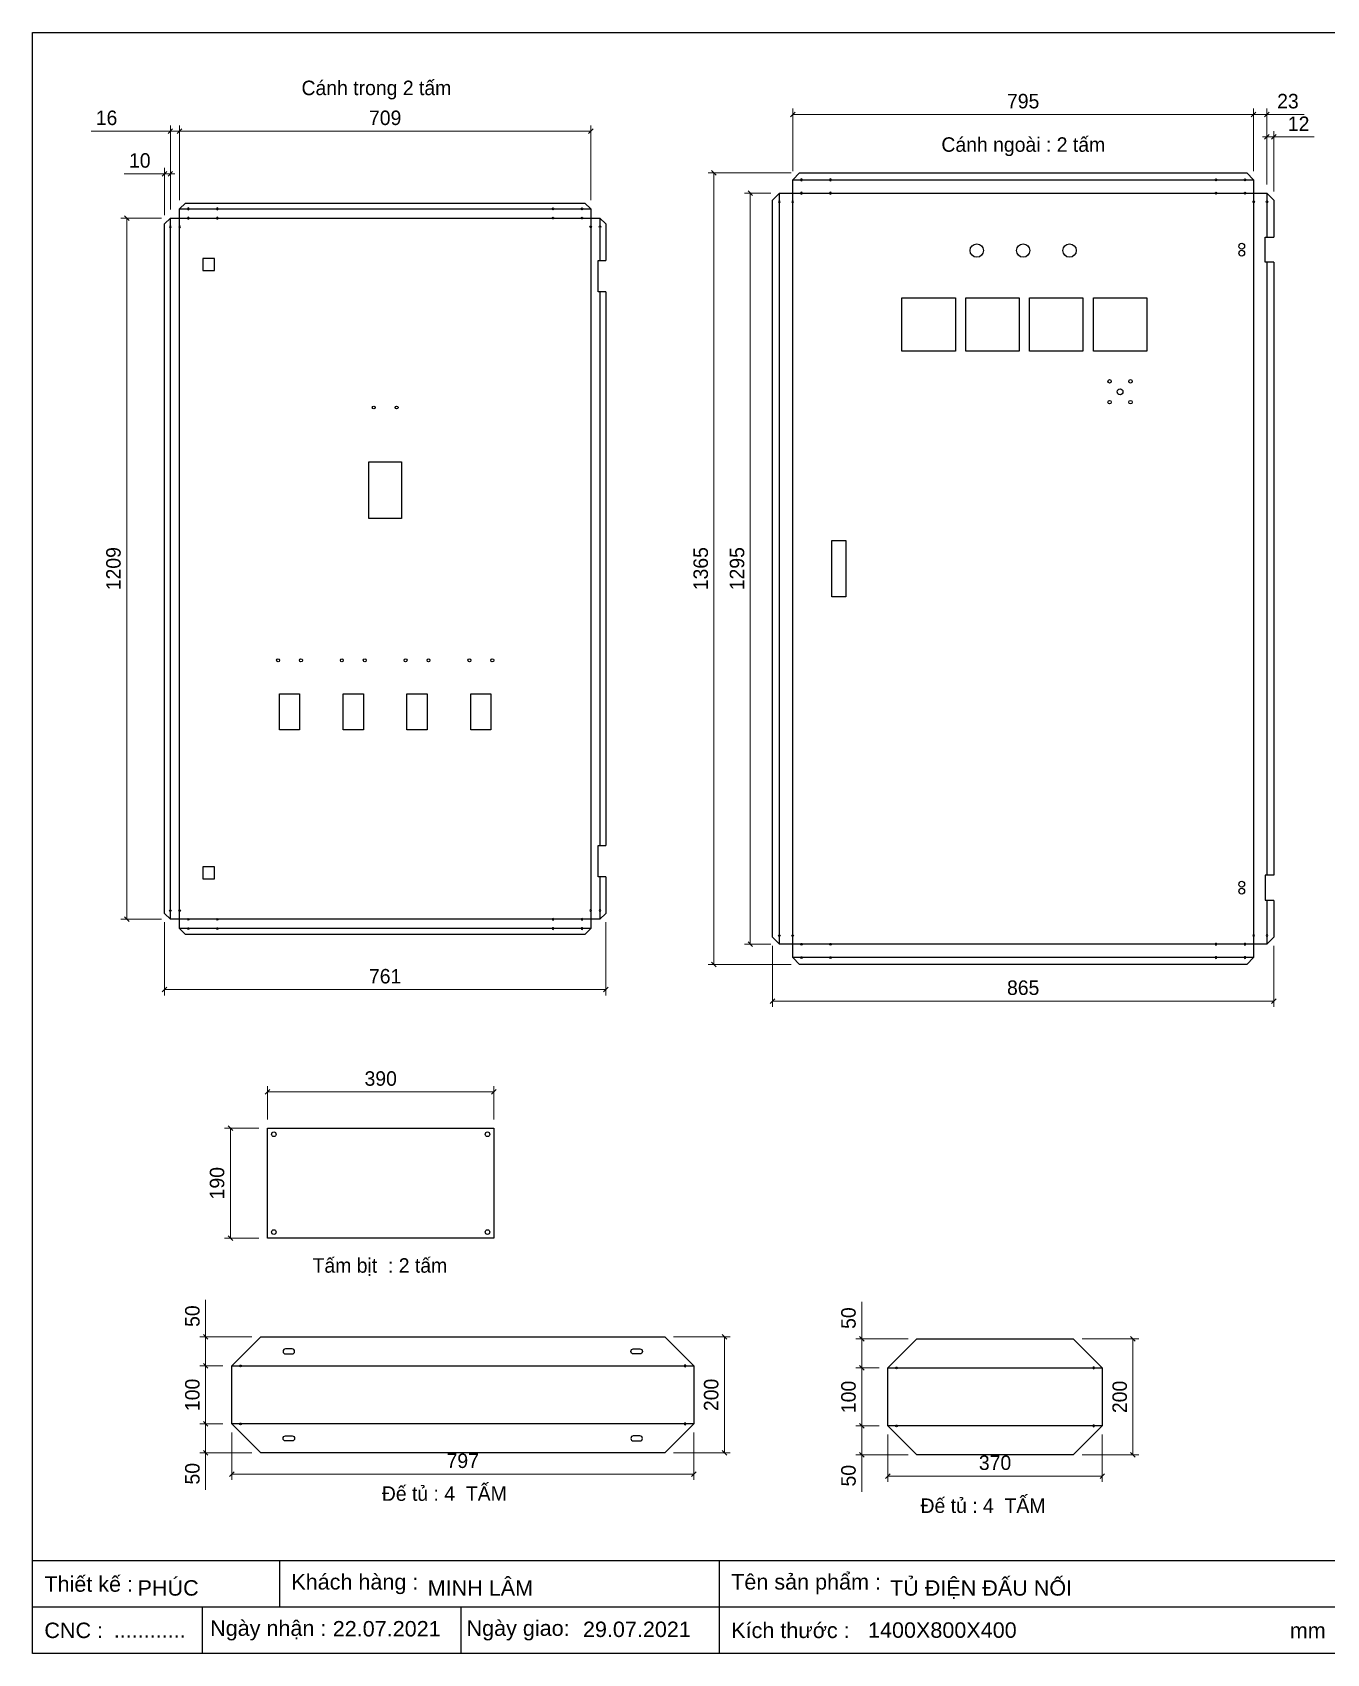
# Model space of a CAD drawing. Header units: millimetres. Extents: x 0 to 3953, y 0 to 2795.
# Drawn here: x 0 to 2232, y 0 to 2795 of the extents above; entities that cross this region are included whole.
import ezdxf

# ---------------------------------------------------------------- set-up
doc = ezdxf.new("R2010")
doc.units = ezdxf.units.MM
doc.layers.add('CNC', color=7, linetype='Continuous')
doc.layers.add('DIM', color=253, linetype='Continuous')
doc.styles.add('Arial', font='arial.ttf')
doc.dimstyles.new('Dim-25', dxfattribs={"dimtxt": 25, "dimasz": 8, "dimexe": 10, "dimexo": 15, "dimgap": 10, "dimtad": 1, "dimdec": 0, "dimtxsty": 'Standard', "dimblk": 'OBLIQUE', "dimcen": 10, "dimclrd": 5, "dimclre": 5, "dimclrt": 3, "dimazin": 3, "dimtfac": 1, "dimtdec": 0, "dimtmove": 0, "dimatfit": 3, "dimldrblk": 'OBLIQUE', "dimlwd": 9, "dimlwe": 9})

# ---------------------------------------------------------------- blocks, each defined once
blk = doc.blocks.new('f3daunguoc')
at = {"layer": 'CNC', "color": 2, "lineweight": -3}
blk.add_circle((0, 0), 1.5, dxfattribs=at)
blk = doc.blocks.new('*D1')
at = {"color": 0, "linetype": 'ByBlock', "lineweight": -2}
for p, q in [((2125.3, 2611.1), (2133.3, 2619.1)), ((2145.3, 2619.1), (2137.3, 2611.1))]:
    blk.add_line(p, q, dxfattribs=at)
at = {"layer": 'Defpoints', "color": 0, "transparency": 16777216}
for p in [(2141.3, 2615.1), (2129.3, 2518), (2141.3, 2506)]:
    blk.add_point(p, dxfattribs=at)
at = {"layer": 'DIM', "color": 5, "lineweight": 9, "transparency": 16777216}
for p, q in [((2129.3, 2615.1), (2121.3, 2615.1)), ((2129.3, 2533), (2129.3, 2625.1)), ((2129.3, 2615.1), (2141.3, 2615.1)), ((2141.3, 2521), (2141.3, 2625.1)), ((2141.3, 2615.1), (2210.5, 2615.1))]:
    blk.add_line(p, q, dxfattribs=at)
at = {"layer": 'DIM', "color": 3, "transparency": 16777216, "insert": (2183.9, 2637.6), "char_height": 25, "attachment_point": 5}
blk.add_mtext('12', dxfattribs=at)
blk = doc.blocks.new('_Oblique')
at = {"color": 0, "linetype": 'ByBlock', "lineweight": -2}
blk.add_line((-0.5, -0.5), (0.5, 0.5), dxfattribs=at)
blk = doc.blocks.new('*D2')
at = {"color": 0, "linetype": 'ByBlock', "lineweight": -2}
for p, q in [((2110.3, 2657.8), (2102.3, 2649.8)), ((2125.3, 2649.8), (2133.3, 2657.8))]:
    blk.add_line(p, q, dxfattribs=at)
at = {"layer": 'Defpoints', "color": 0, "transparency": 16777216}
for p in [(2129.3, 2653.8), (2106.3, 2541), (2129.3, 2518)]:
    blk.add_point(p, dxfattribs=at)
at = {"layer": 'DIM', "color": 5, "lineweight": 9, "transparency": 16777216}
for p, q in [((2106.3, 2556), (2106.3, 2663.8)), ((2129.3, 2533), (2129.3, 2663.8)), ((2106.3, 2653.8), (2129.3, 2653.8)), ((2129.3, 2653.8), (2193.5, 2653.8))]:
    blk.add_line(p, q, dxfattribs=at)
at = {"layer": 'DIM', "color": 3, "transparency": 16777216, "insert": (2165.4, 2676.5), "char_height": 25, "attachment_point": 5}
blk.add_mtext('23', dxfattribs=at)
blk = doc.blocks.new('*D3')
at = {"color": 0, "linetype": 'ByBlock', "lineweight": -2}
for p, q in [((1315.3, 2657.8), (1307.3, 2649.8)), ((2102.3, 2649.8), (2110.3, 2657.8))]:
    blk.add_line(p, q, dxfattribs=at)
at = {"layer": 'Defpoints', "color": 0, "transparency": 16777216}
for p in [(1311.3, 2653.8), (1311.3, 2541), (2106.3, 2541)]:
    blk.add_point(p, dxfattribs=at)
at = {"layer": 'DIM', "color": 5, "lineweight": 9, "transparency": 16777216}
for p, q in [((1311.3, 2556), (1311.3, 2663.8)), ((2106.3, 2556), (2106.3, 2663.8)), ((2106.3, 2653.8), (1311.3, 2653.8))]:
    blk.add_line(p, q, dxfattribs=at)
at = {"layer": 'DIM', "color": 3, "transparency": 16777216, "insert": (1708.8, 2676.5), "char_height": 25, "attachment_point": 5}
blk.add_mtext('795', dxfattribs=at)
blk = doc.blocks.new('*D4')
at = {"color": 0, "linetype": 'ByBlock', "lineweight": -2}
for p, q in [((1179.5, 2549), (1171.5, 2557)), ((1171.5, 1192), (1179.5, 1184))]:
    blk.add_line(p, q, dxfattribs=at)
at = {"layer": 'Defpoints', "color": 0, "transparency": 16777216}
for p in [(1323.4, 2553), (1175.5, 1188), (1323.4, 1188)]:
    blk.add_point(p, dxfattribs=at)
at = {"layer": 'DIM', "color": 5, "lineweight": 9, "transparency": 16777216}
for p, q in [((1308.4, 2553), (1165.5, 2553)), ((1175.5, 2553), (1175.5, 1188)), ((1308.4, 1188), (1165.5, 1188))]:
    blk.add_line(p, q, dxfattribs=at)
at = {"layer": 'DIM', "color": 3, "transparency": 16777216, "insert": (1152.8, 1870.5), "char_height": 25, "attachment_point": 5, "rotation": 90}
blk.add_mtext('1365', dxfattribs=at)
blk = doc.blocks.new('*D5')
at = {"color": 0, "linetype": 'ByBlock', "lineweight": -2}
for p, q in [((1242.2, 2514), (1234.2, 2522)), ((1234.2, 1227), (1242.2, 1219))]:
    blk.add_line(p, q, dxfattribs=at)
at = {"layer": 'Defpoints', "color": 0, "transparency": 16777216}
for p in [(1238.2, 2518), (1288.3, 2518), (1288.3, 1223)]:
    blk.add_point(p, dxfattribs=at)
at = {"layer": 'DIM', "color": 5, "lineweight": 9, "transparency": 16777216}
for p, q in [((1273.3, 2518), (1228.2, 2518)), ((1238.2, 1223), (1238.2, 2518)), ((1273.3, 1223), (1228.2, 1223))]:
    blk.add_line(p, q, dxfattribs=at)
at = {"layer": 'DIM', "color": 3, "transparency": 16777216, "insert": (1215.4, 1870.5), "char_height": 25, "attachment_point": 5, "rotation": 90}
blk.add_mtext('1295', dxfattribs=at)
blk = doc.blocks.new('*D6')
at = {"color": 0, "linetype": 'ByBlock', "lineweight": -2}
for p, q in [((1280.3, 1129.1), (1272.3, 1121.1)), ((2137.3, 1121.1), (2145.3, 1129.1))]:
    blk.add_line(p, q, dxfattribs=at)
at = {"layer": 'Defpoints', "color": 0, "transparency": 16777216}
for p in [(1276.3, 1235), (2141.3, 1235), (2141.3, 1125.1)]:
    blk.add_point(p, dxfattribs=at)
at = {"layer": 'DIM', "color": 5, "lineweight": 9, "transparency": 16777216}
for p, q in [((1276.3, 1220), (1276.3, 1115.1)), ((2141.3, 1220), (2141.3, 1115.1)), ((1276.3, 1125.1), (2141.3, 1125.1))]:
    blk.add_line(p, q, dxfattribs=at)
at = {"layer": 'DIM', "color": 3, "transparency": 16777216, "insert": (1708.8, 1147.9), "char_height": 25, "attachment_point": 5}
blk.add_mtext('865', dxfattribs=at)
blk = doc.blocks.new('*D7')
at = {"color": 0, "linetype": 'ByBlock', "lineweight": -2}
for p, q in [((409.7, 972.5), (401.7, 964.5)), ((791.7, 964.5), (799.7, 972.5))]:
    blk.add_line(p, q, dxfattribs=at)
at = {"layer": 'Defpoints', "color": 0, "ltscale": 3, "transparency": 16777216}
for p in [(795.7, 968.5), (405.7, 906), (795.7, 906)]:
    blk.add_point(p, dxfattribs=at)
at = {"layer": 'DIM', "color": 5, "lineweight": 9, "ltscale": 3, "transparency": 16777216}
for p, q in [((405.7, 921), (405.7, 978.5)), ((795.7, 921), (795.7, 978.5)), ((405.7, 968.5), (795.7, 968.5))]:
    blk.add_line(p, q, dxfattribs=at)
at = {"layer": 'DIM', "color": 3, "ltscale": 3, "transparency": 16777216, "insert": (600.7, 991.3), "char_height": 25, "attachment_point": 5}
blk.add_mtext('390', dxfattribs=at)
blk = doc.blocks.new('*D8')
at = {"color": 0, "linetype": 'ByBlock', "lineweight": -2}
for p, q in [((1902.1, 538.5), (1894.1, 546.5)), ((1894.1, 346.5), (1902.1, 338.5))]:
    blk.add_line(p, q, dxfattribs=at)
at = {"layer": 'Defpoints', "color": 0, "transparency": 16777216}
for p in [(1795.3, 542.5), (1795.3, 342.5), (1898.1, 342.5)]:
    blk.add_point(p, dxfattribs=at)
at = {"layer": 'DIM', "color": 5, "lineweight": 9, "transparency": 16777216}
for p, q in [((1810.3, 542.5), (1908.1, 542.5)), ((1898.1, 542.5), (1898.1, 342.5)), ((1810.3, 342.5), (1908.1, 342.5))]:
    blk.add_line(p, q, dxfattribs=at)
at = {"layer": 'DIM', "color": 3, "transparency": 16777216, "insert": (1875.4, 442.5), "char_height": 25, "attachment_point": 5, "rotation": 90}
blk.add_mtext('200', dxfattribs=at)
blk = doc.blocks.new('*D9')
at = {"color": 0, "linetype": 'ByBlock', "lineweight": -2}
for p, q in [((1479.3, 310.1), (1471.3, 302.1)), ((1841.3, 302.1), (1849.3, 310.1))]:
    blk.add_line(p, q, dxfattribs=at)
at = {"layer": 'Defpoints', "color": 0, "transparency": 16777216}
for p in [(1475.3, 392.5), (1845.3, 392.5), (1845.3, 306.1)]:
    blk.add_point(p, dxfattribs=at)
at = {"layer": 'DIM', "color": 5, "lineweight": 9, "transparency": 16777216}
for p, q in [((1475.3, 377.5), (1475.3, 296.1)), ((1845.3, 377.5), (1845.3, 296.1)), ((1475.3, 306.1), (1845.3, 306.1))]:
    blk.add_line(p, q, dxfattribs=at)
at = {"layer": 'DIM', "color": 3, "transparency": 16777216, "insert": (1660.3, 328.9), "char_height": 25, "attachment_point": 5}
blk.add_mtext('370', dxfattribs=at)
blk = doc.blocks.new('*D10')
at = {"color": 0, "linetype": 'ByBlock', "lineweight": -2}
for p, q in [((1434.4, 488.5), (1426.4, 496.5)), ((1426.4, 396.5), (1434.4, 388.5))]:
    blk.add_line(p, q, dxfattribs=at)
at = {"layer": 'Defpoints', "color": 0, "transparency": 16777216}
for p in [(1475.3, 492.5), (1430.4, 392.5), (1475.3, 392.5)]:
    blk.add_point(p, dxfattribs=at)
at = {"layer": 'DIM', "color": 5, "lineweight": 9, "transparency": 16777216}
for p, q in [((1460.3, 492.5), (1420.4, 492.5)), ((1430.4, 492.5), (1430.4, 392.5)), ((1460.3, 392.5), (1420.4, 392.5))]:
    blk.add_line(p, q, dxfattribs=at)
at = {"layer": 'DIM', "color": 3, "transparency": 16777216, "insert": (1407.6, 442.5), "char_height": 25, "attachment_point": 5, "rotation": 90}
blk.add_mtext('100', dxfattribs=at)
blk = doc.blocks.new('*D11')
at = {"color": 0, "linetype": 'ByBlock', "lineweight": -2}
for p, q in [((1434.4, 538.5), (1426.4, 546.5)), ((1426.4, 496.5), (1434.4, 488.5))]:
    blk.add_line(p, q, dxfattribs=at)
at = {"layer": 'Defpoints', "color": 0, "transparency": 16777216}
for p in [(1430.4, 542.5), (1525.3, 542.5), (1475.3, 492.5)]:
    blk.add_point(p, dxfattribs=at)
at = {"layer": 'DIM', "color": 5, "lineweight": 9, "transparency": 16777216}
for p, q in [((1430.4, 542.5), (1430.4, 606.3)), ((1510.3, 542.5), (1420.4, 542.5)), ((1430.4, 492.5), (1430.4, 542.5)), ((1460.3, 492.5), (1420.4, 492.5))]:
    blk.add_line(p, q, dxfattribs=at)
at = {"layer": 'DIM', "color": 3, "transparency": 16777216, "insert": (1407.6, 578.4), "char_height": 25, "attachment_point": 5, "rotation": 90}
blk.add_mtext('50', dxfattribs=at)
blk = doc.blocks.new('*D12')
at = {"color": 0, "linetype": 'ByBlock', "lineweight": -2}
for p, q in [((1434.4, 388.5), (1426.4, 396.5)), ((1426.4, 346.5), (1434.4, 338.5))]:
    blk.add_line(p, q, dxfattribs=at)
at = {"layer": 'Defpoints', "color": 0, "transparency": 16777216}
for p in [(1475.3, 392.5), (1430.4, 342.5), (1525.3, 342.5)]:
    blk.add_point(p, dxfattribs=at)
at = {"layer": 'DIM', "color": 5, "lineweight": 9, "transparency": 16777216}
for p, q in [((1460.3, 392.5), (1420.4, 392.5)), ((1430.4, 392.5), (1430.4, 342.5)), ((1510.3, 342.5), (1420.4, 342.5)), ((1430.4, 342.5), (1430.4, 278.8))]:
    blk.add_line(p, q, dxfattribs=at)
at = {"layer": 'DIM', "color": 3, "transparency": 16777216, "insert": (1407.6, 306.7), "char_height": 25, "attachment_point": 5, "rotation": 90}
blk.add_mtext('50', dxfattribs=at)
blk = doc.blocks.new('*D13')
at = {"color": 0, "linetype": 'ByBlock', "lineweight": -2}
for p, q in [((1197.5, 542), (1189.5, 550)), ((1189.5, 350), (1197.5, 342))]:
    blk.add_line(p, q, dxfattribs=at)
at = {"layer": 'Defpoints', "color": 0, "transparency": 16777216}
for p in [(1090.7, 546), (1090.7, 346), (1193.5, 346)]:
    blk.add_point(p, dxfattribs=at)
at = {"layer": 'DIM', "color": 5, "lineweight": 9, "transparency": 16777216}
for p, q in [((1105.7, 546), (1203.5, 546)), ((1193.5, 546), (1193.5, 346)), ((1105.7, 346), (1203.5, 346))]:
    blk.add_line(p, q, dxfattribs=at)
at = {"layer": 'DIM', "color": 3, "transparency": 16777216, "insert": (1170.8, 446), "char_height": 25, "attachment_point": 5, "rotation": 90}
blk.add_mtext('200', dxfattribs=at)
blk = doc.blocks.new('*D14')
at = {"color": 0, "linetype": 'ByBlock', "lineweight": -2}
for p, q in [((347.7, 313.5), (339.7, 305.5)), ((1136.7, 305.5), (1144.7, 313.5))]:
    blk.add_line(p, q, dxfattribs=at)
at = {"layer": 'Defpoints', "color": 0, "transparency": 16777216}
for p in [(343.7, 396), (1140.7, 396), (1140.7, 309.5)]:
    blk.add_point(p, dxfattribs=at)
at = {"layer": 'DIM', "color": 5, "lineweight": 9, "transparency": 16777216}
for p, q in [((343.7, 381), (343.7, 299.5)), ((1140.7, 381), (1140.7, 299.5)), ((343.7, 309.5), (1140.7, 309.5))]:
    blk.add_line(p, q, dxfattribs=at)
at = {"layer": 'DIM', "color": 3, "transparency": 16777216, "insert": (742.2, 332.3), "char_height": 25, "attachment_point": 5}
blk.add_mtext('797', dxfattribs=at)
blk = doc.blocks.new('*D15')
at = {"color": 0, "linetype": 'ByBlock', "lineweight": -2}
for p, q in [((302.8, 492), (294.8, 500)), ((294.8, 400), (302.8, 392))]:
    blk.add_line(p, q, dxfattribs=at)
at = {"layer": 'Defpoints', "color": 0, "transparency": 16777216}
for p in [(343.7, 496), (298.8, 396), (343.7, 396)]:
    blk.add_point(p, dxfattribs=at)
at = {"layer": 'DIM', "color": 5, "lineweight": 9, "transparency": 16777216}
for p, q in [((328.7, 496), (288.8, 496)), ((298.8, 496), (298.8, 396)), ((328.7, 396), (288.8, 396))]:
    blk.add_line(p, q, dxfattribs=at)
at = {"layer": 'DIM', "color": 3, "transparency": 16777216, "insert": (276, 446), "char_height": 25, "attachment_point": 5, "rotation": 90}
blk.add_mtext('100', dxfattribs=at)
blk = doc.blocks.new('*D16')
at = {"color": 0, "linetype": 'ByBlock', "lineweight": -2}
for p, q in [((302.8, 542), (294.8, 550)), ((294.8, 500), (302.8, 492))]:
    blk.add_line(p, q, dxfattribs=at)
at = {"layer": 'Defpoints', "color": 0, "transparency": 16777216}
for p in [(298.8, 546), (393.7, 546), (343.7, 496)]:
    blk.add_point(p, dxfattribs=at)
at = {"layer": 'DIM', "color": 5, "lineweight": 9, "transparency": 16777216}
for p, q in [((298.8, 546), (298.8, 609.7)), ((378.7, 546), (288.8, 546)), ((298.8, 496), (298.8, 546)), ((328.7, 496), (288.8, 496))]:
    blk.add_line(p, q, dxfattribs=at)
at = {"layer": 'DIM', "color": 3, "transparency": 16777216, "insert": (276, 581.8), "char_height": 25, "attachment_point": 5, "rotation": 90}
blk.add_mtext('50', dxfattribs=at)
blk = doc.blocks.new('*D17')
at = {"color": 0, "linetype": 'ByBlock', "lineweight": -2}
for p, q in [((302.8, 392), (294.8, 400)), ((294.8, 350), (302.8, 342))]:
    blk.add_line(p, q, dxfattribs=at)
at = {"layer": 'Defpoints', "color": 0, "transparency": 16777216}
for p in [(343.7, 396), (298.8, 346), (393.7, 346)]:
    blk.add_point(p, dxfattribs=at)
at = {"layer": 'DIM', "color": 5, "lineweight": 9, "transparency": 16777216}
for p, q in [((328.7, 396), (288.8, 396)), ((298.8, 396), (298.8, 346)), ((378.7, 346), (288.8, 346)), ((298.8, 346), (298.8, 282.2))]:
    blk.add_line(p, q, dxfattribs=at)
at = {"layer": 'DIM', "color": 3, "transparency": 16777216, "insert": (276, 310.1), "char_height": 25, "attachment_point": 5, "rotation": 90}
blk.add_mtext('50', dxfattribs=at)
blk = doc.blocks.new('ovan8.5x20')
at = {"layer": 'CNC', "color": 2, "lineweight": -3}
for p, q in [((5.7, 4.2), (-5.8, 4.2)), ((-5.8, -4.2), (5.7, -4.2))]:
    blk.add_line(p, q, dxfattribs=at)
for centre, start, end in [((-5.8, 0), 90, 270), ((5.7, 0), 270, 90)]:
    blk.add_arc(centre, 4.25, start, end, dxfattribs=at)
blk = doc.blocks.new('*D18')
at = {"color": 0, "linetype": 'ByBlock', "lineweight": -2}
for p, q in [((233.9, 2620.9), (241.9, 2628.9)), ((257.9, 2628.9), (249.9, 2620.9))]:
    blk.add_line(p, q, dxfattribs=at)
at = {"layer": 'Defpoints', "color": 0, "transparency": 16777216}
for p in [(253.9, 2624.9), (253.9, 2491), (237.9, 2475)]:
    blk.add_point(p, dxfattribs=at)
at = {"layer": 'DIM', "color": 5, "lineweight": 9, "transparency": 16777216}
for p, q in [((237.9, 2490), (237.9, 2634.9)), ((253.9, 2506), (253.9, 2634.9)), ((237.9, 2624.9), (101.2, 2624.9)), ((253.9, 2624.9), (237.9, 2624.9)), ((253.9, 2624.9), (261.9, 2624.9))]:
    blk.add_line(p, q, dxfattribs=at)
at = {"layer": 'DIM', "color": 3, "transparency": 16777216, "insert": (127.9, 2647.7), "char_height": 25, "attachment_point": 5}
blk.add_mtext('16', dxfattribs=at)
blk = doc.blocks.new('*D19')
at = {"color": 0, "linetype": 'ByBlock', "lineweight": -2}
for p, q in [((166.6, 2471), (158.6, 2479)), ((158.6, 1270), (166.6, 1262))]:
    blk.add_line(p, q, dxfattribs=at)
at = {"layer": 'Defpoints', "color": 0, "transparency": 16777216}
for p in [(237.9, 2475), (162.6, 1266), (237.9, 1266)]:
    blk.add_point(p, dxfattribs=at)
at = {"layer": 'DIM', "color": 5, "lineweight": 9, "transparency": 16777216}
for p, q in [((222.9, 2475), (152.6, 2475)), ((162.6, 2475), (162.6, 1266)), ((222.9, 1266), (152.6, 1266))]:
    blk.add_line(p, q, dxfattribs=at)
at = {"layer": 'DIM', "color": 3, "transparency": 16777216, "insert": (139.9, 1870.5), "char_height": 25, "attachment_point": 5, "rotation": 90}
blk.add_mtext('1209', dxfattribs=at)
blk = doc.blocks.new('*D20')
at = {"color": 0, "linetype": 'ByBlock', "lineweight": -2}
for p, q in [((231.9, 1148.9), (223.9, 1140.9)), ((984.9, 1140.9), (992.9, 1148.9))]:
    blk.add_line(p, q, dxfattribs=at)
at = {"layer": 'Defpoints', "color": 0, "transparency": 16777216}
for p in [(227.9, 1276), (988.9, 1276), (988.9, 1144.9)]:
    blk.add_point(p, dxfattribs=at)
at = {"layer": 'DIM', "color": 5, "lineweight": 9, "transparency": 16777216}
for p, q in [((227.9, 1261), (227.9, 1134.9)), ((988.9, 1261), (988.9, 1134.9)), ((227.9, 1144.9), (988.9, 1144.9))]:
    blk.add_line(p, q, dxfattribs=at)
at = {"layer": 'DIM', "color": 3, "transparency": 16777216, "insert": (608.4, 1167.7), "char_height": 25, "attachment_point": 5}
blk.add_mtext('761', dxfattribs=at)
blk = doc.blocks.new('*D21')
at = {"color": 0, "linetype": 'ByBlock', "lineweight": -2}
for p, q in [((257.9, 2628.9), (249.9, 2620.9)), ((958.9, 2620.9), (966.9, 2628.9))]:
    blk.add_line(p, q, dxfattribs=at)
at = {"layer": 'Defpoints', "color": 0, "transparency": 16777216}
for p in [(962.9, 2624.9), (253.9, 2491), (962.9, 2491)]:
    blk.add_point(p, dxfattribs=at)
at = {"layer": 'DIM', "color": 5, "lineweight": 9, "transparency": 16777216}
for p, q in [((253.9, 2506), (253.9, 2634.9)), ((962.9, 2506), (962.9, 2634.9)), ((253.9, 2624.9), (962.9, 2624.9))]:
    blk.add_line(p, q, dxfattribs=at)
at = {"layer": 'DIM', "color": 3, "transparency": 16777216, "insert": (608.4, 2647.7), "char_height": 25, "attachment_point": 5}
blk.add_mtext('709', dxfattribs=at)
blk = doc.blocks.new('*D22')
at = {"color": 0, "linetype": 'ByBlock', "lineweight": -2}
for p, q in [((223.9, 2547.4), (231.9, 2555.4)), ((241.9, 2555.4), (233.9, 2547.4))]:
    blk.add_line(p, q, dxfattribs=at)
at = {"layer": 'Defpoints', "color": 0, "transparency": 16777216}
for p in [(227.9, 2551.4), (227.9, 2465), (237.9, 2475)]:
    blk.add_point(p, dxfattribs=at)
at = {"layer": 'DIM', "color": 5, "lineweight": 9, "transparency": 16777216}
for p, q in [((227.9, 2551.4), (158.5, 2551.4)), ((227.9, 2480), (227.9, 2561.4)), ((237.9, 2551.4), (227.9, 2551.4)), ((237.9, 2490), (237.9, 2561.4)), ((237.9, 2551.4), (245.9, 2551.4))]:
    blk.add_line(p, q, dxfattribs=at)
at = {"layer": 'DIM', "color": 3, "transparency": 16777216, "insert": (185.2, 2574.2), "char_height": 25, "attachment_point": 5}
blk.add_mtext('10', dxfattribs=at)
blk = doc.blocks.new('KHUNG CHUẨN')
at = {"color": 7}
for p, q in [((19889.2, -28535.2), (16919.2, -28535.2)), ((17239.2, -28535.2), (17239.2, -28595.2)), ((17809.2, -28535.2), (17809.2, -28655.2)), ((18939.2, -28595.2), (16919.2, -28595.2)), ((17139.2, -28595.2), (17139.2, -28655.2)), ((17474.2, -28595.2), (17474.2, -28655.2))]:
    blk.add_line(p, q, dxfattribs=at)
blk.add_lwpolyline([(16919.2, -26555.2), (19889.2, -26555.2), (19889.2, -28655.2), (16919.2, -28655.2)], close=True, dxfattribs=at)
at = {"color": 2, "char_height": 20, "attachment_point": 4, "style": 'Arial'}
for s, insert, width in [('  Thiết kế :', (16919.2, -28565.2), 917.634), ('  Khách hàng :', (17239.2, -28565.2), 917.634), ('  Tên sản phẩm :', (17809.2, -28565.2), 917.634), ('  CNC :', (16919.2, -28625.2), 917.634), ('  Ngày nhận :', (17134, -28625.2), 556.651), ('  Ngày giao:', (17466.3, -28625.2), 556.651), ('  Kích thước :', (17809.2, -28625.2), 917.634), ('mm', (18548.6, -28625.2), 73.831)]:
    blk.add_mtext(s, dxfattribs=dict(at, insert=insert, width=width))
at = {"color": 3, "style": 'Arial'}
for tag, p in [('#01', (17055.6, -28580.1)), ('#02', (17431.4, -28580.1)), ('#03', (18030.6, -28580.1)), ('#08', (18751.7, -28580.1)), ('#10', (19064.8, -28580.1)), ('#04', (17024.8, -28634.6)), ('#05', (17308.5, -28633)), ('#06', (17632.7, -28633.7)), ('#07', (18002, -28634.7)), ('#09', (18753.8, -28632.6)), ('#11', (19060.3, -28625.7)), ('#12', (19806.5, -28628.9))]:
    blk.add_attdef(tag, p, '', height=20, dxfattribs=at)
blk = doc.blocks.new('*D44')
at = {"color": 0, "linetype": 'ByBlock', "lineweight": -2}
for p, q in [((345.4, 902), (337.4, 910)), ((337.4, 720), (345.4, 712))]:
    blk.add_line(p, q, dxfattribs=at)
at = {"layer": 'Defpoints', "color": 0, "transparency": 16777216}
for p in [(341.4, 906), (405.7, 906), (405.7, 716)]:
    blk.add_point(p, dxfattribs=at)
at = {"layer": 'DIM', "color": 5, "lineweight": 9, "transparency": 16777216}
for p, q in [((390.7, 906), (331.4, 906)), ((341.4, 716), (341.4, 906)), ((390.7, 716), (331.4, 716))]:
    blk.add_line(p, q, dxfattribs=at)
at = {"layer": 'DIM', "color": 3, "transparency": 16777216, "insert": (318.6, 811), "char_height": 25, "attachment_point": 5, "rotation": 90}
blk.add_mtext('190', dxfattribs=at)

msp = doc.modelspace()

# ---------------------------------------------------------------- linework, layer by layer
at = {"color": 7}
for p, q in [((343.7, 496), (393.7, 546)), ((393.7, 546), (1090.7, 546)), ((1090.7, 546), (1140.7, 496)), ((1475.3, 492.5), (1525.3, 542.5)), ((1525.3, 542.5), (1795.3, 542.5)), ((1795.3, 542.5), (1845.3, 492.5)), ((343.7, 496), (1140.7, 496)), ((343.7, 396), (343.7, 496)), ((1140.7, 496), (1140.7, 396)), ((1475.3, 492.5), (1845.3, 492.5)), ((1475.3, 392.5), (1475.3, 492.5)), ((1845.3, 492.5), (1845.3, 392.5)), ((1140.7, 396), (343.7, 396)), ((343.7, 396), (393.7, 346)), ((1140.7, 396), (1090.7, 346)), ((1845.3, 392.5), (1475.3, 392.5)), ((1475.3, 392.5), (1525.3, 342.5)), ((1845.3, 392.5), (1795.3, 342.5)), ((1090.7, 346), (393.7, 346)), ((1795.3, 342.5), (1525.3, 342.5))]:
    msp.add_line(p, q, dxfattribs=at)
for points in [[(2141.3, 1298.5), (2141.3, 1235), (2129.3, 1223), (2106.3, 1223), (2106.3, 1200), (2094.3, 1188), (1323.3, 1188), (1311.3, 1200), (1311.3, 1223), (1288.3, 1223), (1276.3, 1235), (1276.3, 2506), (1288.3, 2518), (1311.3, 2518), (1311.3, 2541), (1323.3, 2553), (2094.3, 2553), (2106.3, 2541), (2106.3, 2518), (2129.3, 2518), (2141.3, 2506), (2141.3, 2442)], [(1288.3, 1223), (1288.3, 2518)], [(1311.3, 2541), (2106.3, 2541)], [(2129.3, 2518), (2129.3, 2442)], [(988.9, 1339), (988.9, 1276), (978.9, 1266), (962.9, 1266), (962.9, 1250), (952.9, 1240), (263.9, 1240), (253.9, 1250), (253.9, 1266), (237.9, 1266), (227.9, 1276), (227.9, 2465), (237.9, 2475), (253.9, 2475), (253.9, 2491), (263.9, 2501), (952.9, 2501), (962.9, 2491), (962.9, 2475), (978.9, 2475), (988.9, 2465), (988.9, 2402)], [(253.9, 2491), (962.9, 2491)], [(237.9, 1266), (237.9, 2475)], [(962.9, 1266), (962.9, 1266), (253.9, 1266), (253.9, 2475), (962.9, 2475), (962.9, 2475)], [(962.9, 2475), (962.9, 1266)], [(978.9, 2475), (978.9, 2402)], [(2129.3, 2399), (2129.3, 1342)], [(2141.3, 2399), (2141.3, 1342)], [(978.9, 2348), (978.9, 1393)], [(988.9, 2348), (988.9, 1393)], [(978.9, 1339), (978.9, 1266)], [(2129.3, 1299), (2129.3, 1223)], [(962.9, 1250), (253.9, 1250)], [(2106.3, 1200), (1311.3, 1200)]]:
    msp.add_lwpolyline(points, dxfattribs=at)
for points in [[(1311.3, 2518), (2106.3, 2518), (2106.3, 1223), (1311.3, 1223)], [(405.7, 906), (795.7, 906), (795.7, 716), (405.7, 716)]]:
    msp.add_lwpolyline(points, close=True, dxfattribs=at)
at = {"color": 2}
for points in [[(2141.3, 2399), (2126.3, 2399), (2126.3, 2442), (2141.3, 2442)], [(988.9, 2348), (975.9, 2348), (975.9, 2402), (988.9, 2402)], [(988.9, 1339), (975.9, 1339), (975.9, 1393), (988.9, 1393)], [(2141.3, 1342), (2126.3, 1342), (2126.3, 1299), (2141.3, 1299)]]:
    msp.add_lwpolyline(points, dxfattribs=at)
for points in [[(293.7, 2384.8), (314.2, 2384.8), (314.2, 2405.3), (293.7, 2405.3)], [(1499.8, 2337.4), (1591.8, 2337.4), (1591.8, 2245.4), (1499.8, 2245.4)], [(1609.8, 2337.4), (1701.8, 2337.4), (1701.8, 2245.4), (1609.8, 2245.4)], [(1719.8, 2337.4), (1811.8, 2337.4), (1811.8, 2245.4), (1719.8, 2245.4)], [(1829.8, 2337.4), (1921.8, 2337.4), (1921.8, 2245.4), (1829.8, 2245.4)], [(580.4, 2055), (636.4, 2055), (636.4, 1957), (580.4, 1957)], [(1378.8, 1919), (1402.8, 1919), (1402.8, 1822), (1378.8, 1822)], [(425.9, 1654.5), (460.9, 1654.5), (460.9, 1592.5), (425.9, 1592.5)], [(535.9, 1654.5), (570.9, 1654.5), (570.9, 1592.5), (535.9, 1592.5)], [(645.9, 1654.5), (680.9, 1654.5), (680.9, 1592.5), (645.9, 1592.5)], [(755.9, 1654.5), (790.9, 1654.5), (790.9, 1592.5), (755.9, 1592.5)], [(293.7, 1335.8), (314.2, 1335.8), (314.2, 1356.3), (293.7, 1356.3)]]:
    msp.add_lwpolyline(points, close=True, dxfattribs=at)
for centre, radius in [((1628.8, 2419), 11.5), ((1708.8, 2419), 11.5), ((1788.8, 2419), 11.5), ((2085.8, 2426.5), 5), ((2085.8, 2414.5), 5), ((1857.8, 2193.5), 3), ((1875.8, 2175.5), 5), ((1893.8, 2193.5), 3), ((1857.8, 2157.5), 3), ((1893.8, 2157.5), 3), ((588.7, 2148.5), 2.5), ((628.2, 2148.5), 2.5), ((423.7, 1712.5), 2.5), ((463.2, 1712.5), 2.5), ((533.7, 1712.5), 2.5), ((573.2, 1712.5), 2.5), ((643.7, 1712.5), 2.5), ((683.2, 1712.5), 2.5), ((753.7, 1712.5), 2.5), ((793.2, 1712.5), 2.5), ((2085.8, 1326.5), 5), ((2085.8, 1314.5), 5)]:
    msp.add_circle(centre, radius, dxfattribs=at)
at = {"color": 7}
for centre in [(416.4, 895.3), (784.9, 895.3), (416.4, 726.8), (784.9, 726.8)]:
    msp.add_circle(centre, 4, dxfattribs=at)

# ---------------------------------------------------------------- block references
at = {"color": 3}
ref = msp.add_blockref('KHUNG CHUẨN', (-22519.5, 38140), dxfattribs=dict(at, xscale=1.330999999991036, yscale=1.330999999991036, zscale=1.330999999991036))
ref.add_attrib('#03', 'TỦ ĐIỆN ĐẤU NỐI', (1479.2, 99.9), dxfattribs={"color": 3, "height": 26.62, "style": 'Arial'})
ref.add_attrib('#07', '1400X800X400', (1441.2, 27.2), dxfattribs={"color": 3, "height": 26.62, "style": 'Arial'})
ref.add_attrib('#02', 'MINH LÂM', (681.7, 99.9), dxfattribs={"color": 3, "height": 26.62, "style": 'Arial'})
ref.add_attrib('#05', '22.07.2021', (518, 29.5), dxfattribs={"color": 3, "height": 26.62, "style": 'Arial'})
ref.add_attrib('#06', '29.07.2021', (949.5, 28.5), dxfattribs={"color": 3, "height": 26.62, "style": 'Arial'})
ref.add_attrib('#01', 'PHÚC', (181.4, 99.9), dxfattribs={"color": 3, "height": 26.62, "style": 'Arial'})
ref.add_attrib('#04', '............', (140.4, 27.3), dxfattribs={"color": 3, "height": 26.62, "style": 'Arial'})
at = {"lineweight": -3, "xscale": -1}
for p, rotation in [((1326.3, 2541), 180), ((1326.3, 2518), 180), ((1376.3, 2541), 180), ((1376.3, 2518), 180), ((268.9, 2491), 180), ((318.9, 2491), 180), ((1288.3, 2503), 180), ((1311.3, 2503), 180), ((237.9, 2460), 180), ((253.9, 2460), 180), ((268.9, 2475), 180), ((318.9, 2475), 180), ((1125.7, 496), 90), ((1830.3, 492.5), 90), ((1125.7, 396), 90), ((1830.3, 392.5), 90)]:
    msp.add_blockref('f3daunguoc', p, dxfattribs=dict(at, rotation=rotation))
at = {"lineweight": -3}
for p, rotation in [((2041.3, 2541), 180), ((2041.3, 2518), 180), ((2091.3, 2541), 180), ((2091.3, 2518), 180), ((897.9, 2491), 180), ((947.9, 2491), 180), ((2106.3, 2503), 180), ((2129.3, 2503), 180), ((897.9, 2475), 180), ((947.9, 2475), 180), ((962.9, 2460), 180), ((978.9, 2460), 180), ((358.7, 496), 270), ((1490.3, 492.5), 270), ((358.7, 396), 270), ((1490.3, 392.5), 270)]:
    msp.add_blockref('f3daunguoc', p, dxfattribs=dict(at, rotation=rotation))
for p in [(237.9, 1281), (253.9, 1281), (268.9, 1266), (318.9, 1266), (268.9, 1250), (318.9, 1250), (1288.3, 1238), (1311.3, 1238), (1326.3, 1223), (1376.3, 1223), (1326.3, 1200), (1376.3, 1200)]:
    msp.add_blockref('f3daunguoc', p, dxfattribs=at)
at = {"lineweight": -3, "xscale": -1}
for p in [(897.9, 1266), (947.9, 1266), (962.9, 1281), (978.9, 1281), (897.9, 1250), (947.9, 1250), (2106.3, 1238), (2129.3, 1238), (2041.3, 1223), (2091.3, 1223), (2041.3, 1200), (2091.3, 1200)]:
    msp.add_blockref('f3daunguoc', p, dxfattribs=at)
at = {"layer": 'CNC', "lineweight": -3, "rotation": 180}
msp.add_blockref('ovan8.5x20', (442.2, 521), dxfattribs=at)
at = {"layer": 'CNC', "lineweight": -3, "xscale": -1, "rotation": 180}
msp.add_blockref('ovan8.5x20', (1042.2, 521), dxfattribs=at)
at = {"layer": 'CNC', "lineweight": -3, "xscale": -1}
msp.add_blockref('ovan8.5x20', (442.2, 371), dxfattribs=at)
at = {"layer": 'CNC', "lineweight": -3}
msp.add_blockref('ovan8.5x20', (1042.2, 371), dxfattribs=at)

# ---------------------------------------------------------------- texts
at = {"color": 2, "char_height": 25, "attachment_point": 5}
for s, insert, width in [('Cánh trong 2 tấm', (593.3, 2695.7), 775), ('Cánh ngoài : 2 tấm', (1709, 2598), 1270), ('Tấm bịt  : 2 tấm', (599.3, 666.4), 785), ('Đế tủ : 4  TẤM', (710.4, 275.7), 785), ('Đế tủ : 4  TẤM', (1639.5, 254.8), 785)]:
    msp.add_mtext(s, dxfattribs=dict(at, insert=insert, width=width))

# ---------------------------------------------------------------- dimensions: what is measured, and where the dimension line sits
at = {"layer": 'DIM', "color": 2}
for base, p1, p2, picture, middle in [((1311.3, 2653.8), (2106.3, 2541), (1311.3, 2541), '*D3', (1708.8, 2676.5)), ((2129.3, 2653.8), (2106.3, 2541), (2129.3, 2518), '*D2', (2165.4, 2676.5)), ((962.9, 2624.9), (253.9, 2491), (962.9, 2491), '*D21', (608.4, 2647.7)), ((2141.3, 2615.1), (2129.3, 2518), (2141.3, 2506), '*D1', (2183.9, 2637.6)), ((227.9, 2551.4), (237.9, 2475), (227.9, 2465), '*D22', (185.2, 2574.2)), ((988.9, 1144.9), (227.9, 1276), (988.9, 1276), '*D20', (608.4, 1167.7)), ((2141.3, 1125.1), (1276.3, 1235), (2141.3, 1235), '*D6', (1708.8, 1147.9))]:
    dim = msp.add_linear_dim(base=base, p1=p1, p2=p2, dimstyle='Dim-25', dxfattribs=at)
    dim.commit()
    dim.dimension.update_dxf_attribs({"geometry": picture, "text_midpoint": middle})
at = {"layer": 'DIM', "color": 0}
dim = msp.add_linear_dim(base=(253.9, 2624.9), p1=(237.9, 2475), p2=(253.9, 2491), dimstyle='Dim-25', dxfattribs=at)
dim.commit()
dim.dimension.update_dxf_attribs({"geometry": '*D18', "text_midpoint": (127.9, 2624.9), "dimtype": 160})
at = {"layer": 'DIM', "color": 2}
for base, p1, p2, picture, middle in [((1175.5, 1188), (1323.4, 2553), (1323.4, 1188), '*D4', (1152.8, 1870.5)), ((1238.2, 2518), (1288.3, 1223), (1288.3, 2518), '*D5', (1215.4, 1870.5)), ((162.6, 1266), (237.9, 2475), (237.9, 1266), '*D19', (139.9, 1870.5))]:
    dim = msp.add_linear_dim(base=base, p1=p1, p2=p2, angle=90, dimstyle='Dim-25', dxfattribs=at)
    dim.commit()
    dim.dimension.update_dxf_attribs({"geometry": picture, "text_midpoint": middle})
at = {"layer": 'DIM', "color": 7, "ltscale": 3}
dim = msp.add_linear_dim(base=(795.7, 968.5), p1=(405.7, 906), p2=(795.7, 906), dimstyle='Dim-25', dxfattribs=at)
dim.commit()
dim.dimension.update_dxf_attribs({"geometry": '*D7', "text_midpoint": (600.7, 991.3)})
at = {"layer": 'DIM'}
dim = msp.add_linear_dim(base=(341.4, 906), p1=(405.7, 716), p2=(405.7, 906), angle=90, dimstyle='Dim-25', dxfattribs=at)
dim.commit()
dim.dimension.update_dxf_attribs({"geometry": '*D44', "text_midpoint": (318.6, 811)})
at = {"layer": 'DIM', "color": 7}
for base, p1, p2, picture, middle in [((298.8, 546), (343.7, 496), (393.7, 546), '*D16', (276, 581.8)), ((1430.4, 542.5), (1475.3, 492.5), (1525.3, 542.5), '*D11', (1407.6, 578.4)), ((1193.5, 346), (1090.7, 546), (1090.7, 346), '*D13', (1170.8, 446)), ((1898.1, 342.5), (1795.3, 542.5), (1795.3, 342.5), '*D8', (1875.4, 442.5)), ((298.8, 396), (343.7, 496), (343.7, 396), '*D15', (276, 446)), ((1430.4, 392.5), (1475.3, 492.5), (1475.3, 392.5), '*D10', (1407.6, 442.5)), ((298.8, 346), (343.7, 396), (393.7, 346), '*D17', (276, 310.1)), ((1430.4, 342.5), (1475.3, 392.5), (1525.3, 342.5), '*D12', (1407.6, 306.7))]:
    dim = msp.add_linear_dim(base=base, p1=p1, p2=p2, angle=90, dimstyle='Dim-25', dxfattribs=at)
    dim.commit()
    dim.dimension.update_dxf_attribs({"geometry": picture, "text_midpoint": middle})
for base, p1, p2, picture, middle in [((1140.7, 309.5), (343.7, 396), (1140.7, 396), '*D14', (742.2, 332.3)), ((1845.3, 306.1), (1475.3, 392.5), (1845.3, 392.5), '*D9', (1660.3, 328.9))]:
    dim = msp.add_linear_dim(base=base, p1=p1, p2=p2, dimstyle='Dim-25', dxfattribs=at)
    dim.commit()
    dim.dimension.update_dxf_attribs({"geometry": picture, "text_midpoint": middle})

doc.saveas('drawing.dxf')
